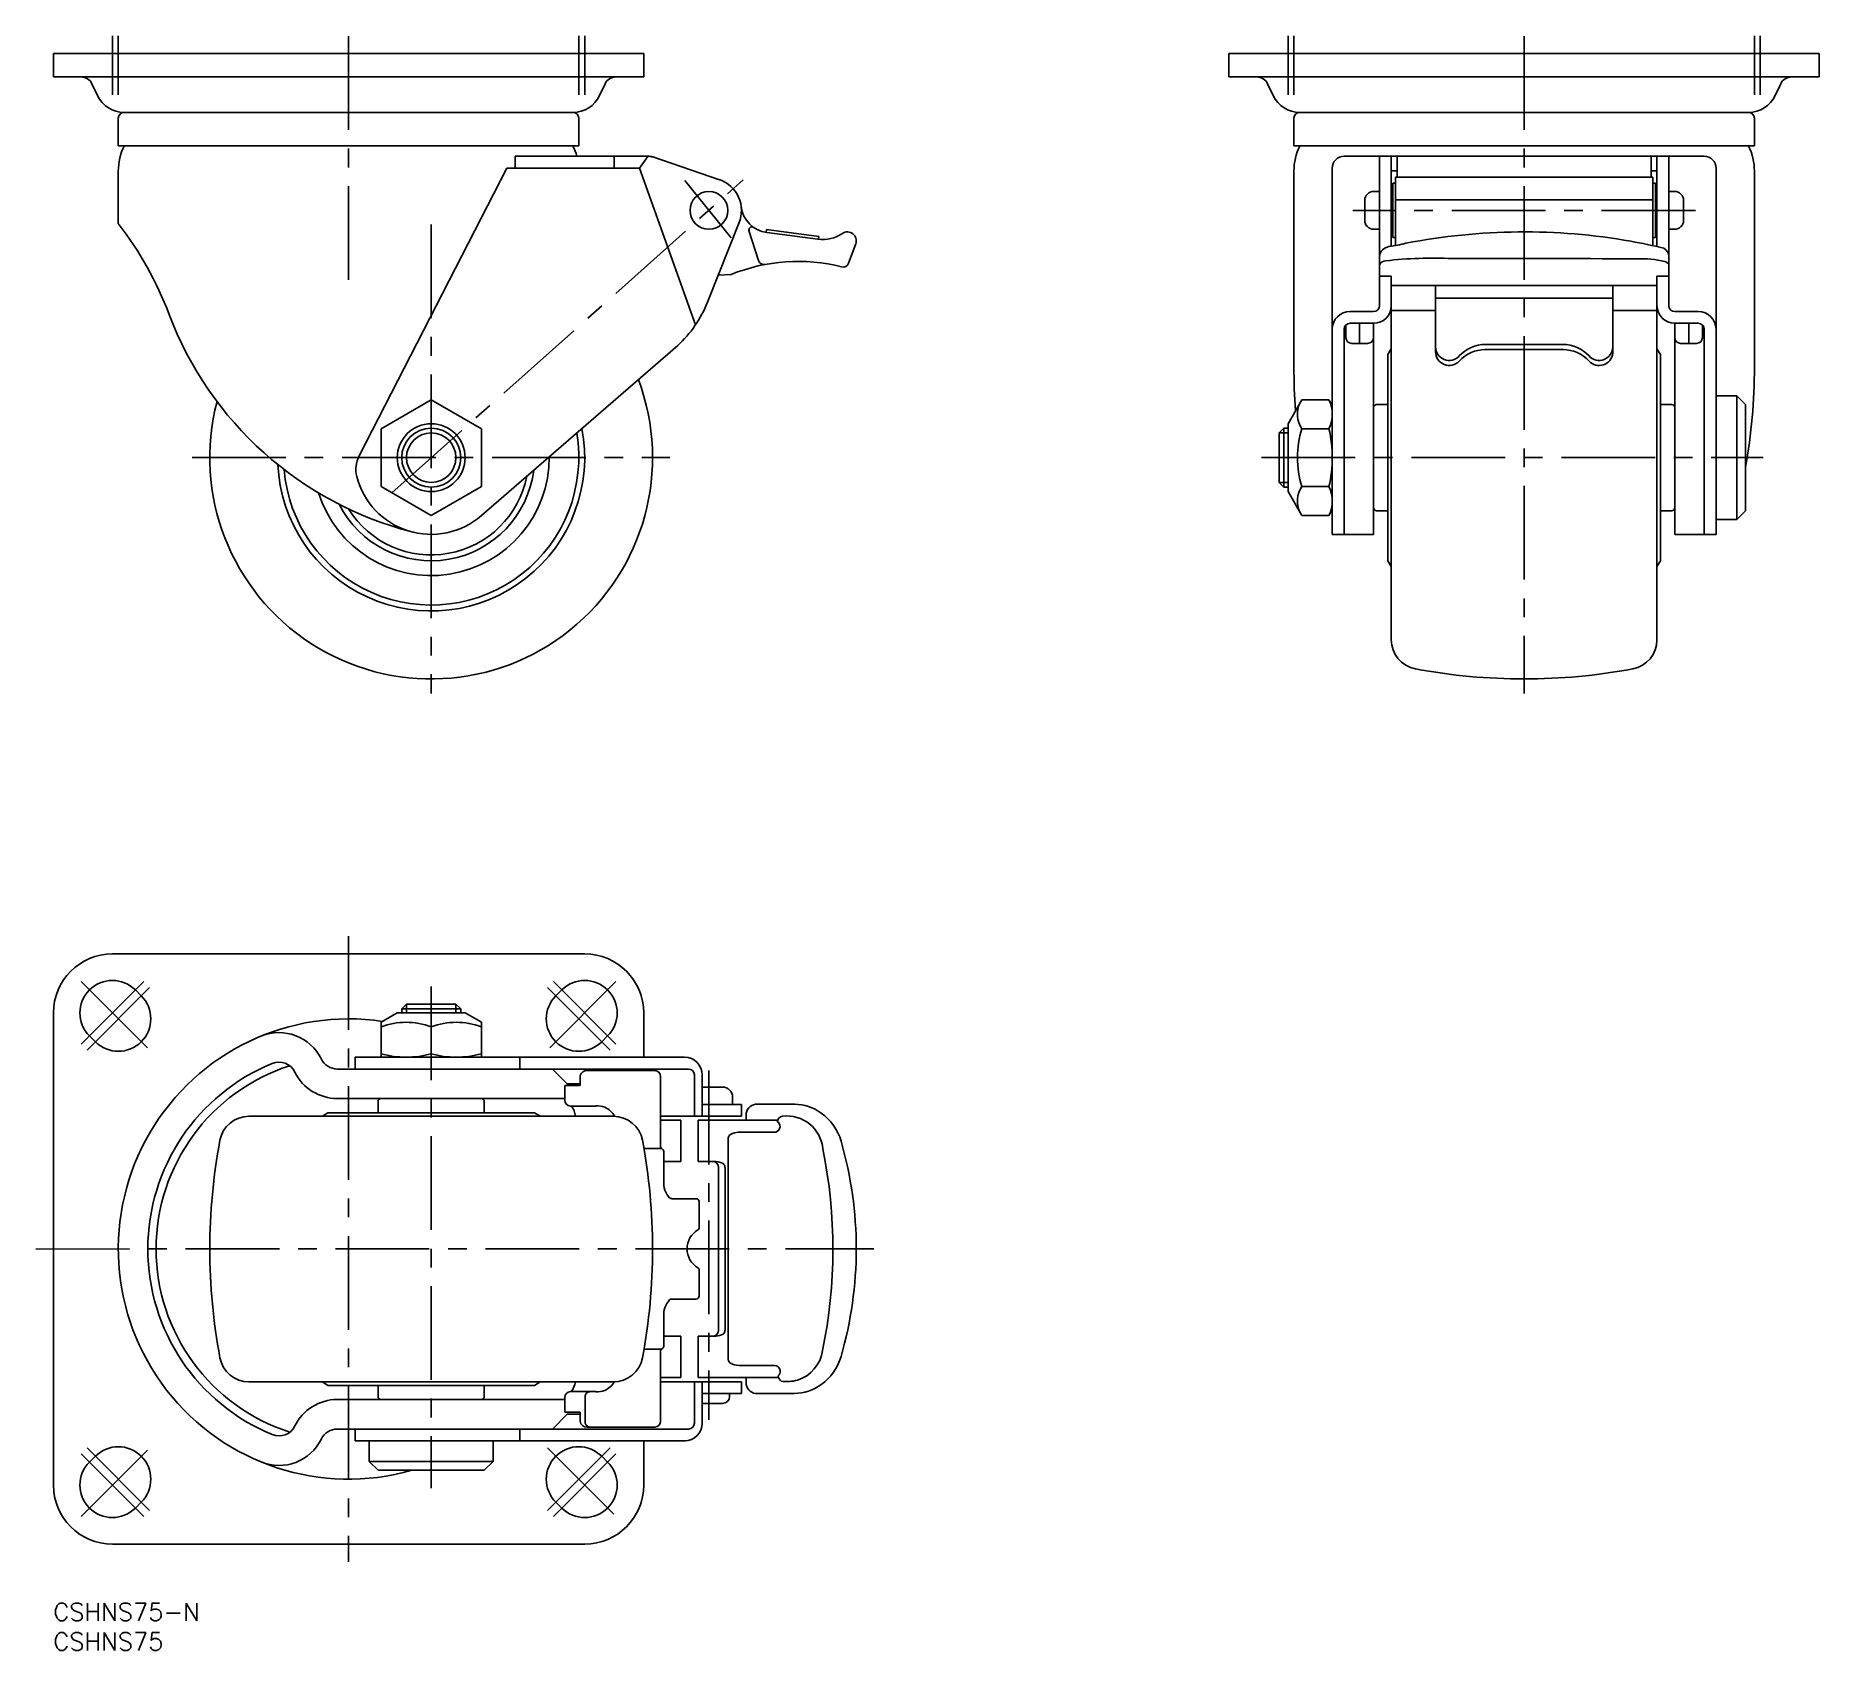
# Model space of a CAD drawing. Extents: x -3 to 299, y -8 to 266.
import ezdxf

# ---------------------------------------------------------------- set-up
doc = ezdxf.new("R2010")
doc.units = 0
doc.header["$LTSCALE"] = 0.5
doc.linetypes.add('CENTER', pattern=[50.8, 31.75, -6.35, 6.35, -6.35])
for name, color, linetype in [('MSM_CENTER', 1, 'CENTER'), ('MSM_CONTINUOUS', 7, 'CONTINUOUS'), ('MSM_NARROW', 5, 'CONTINUOUS'), ('MSM_PART_NUMBER', 7, 'CONTINUOUS')]:
    doc.layers.add(name, color=color, linetype=linetype)
doc.styles.get("Standard").update_dxf_attribs({"font": 'txt.shx', "height": 3, "bigfont": 'bigfont.shx'})

# ---------------------------------------------------------------- blocks, each defined once
blk = doc.blocks.new('*U27')
at = {"layer": 'MSM_PART_NUMBER'}
blk.add_text('CSHNS75-N', height=3, dxfattribs=at).set_placement((0, -3))
blk = doc.blocks.new('*U28')
at = {"layer": 'MSM_PART_NUMBER'}
blk.add_text('CSHNS75', height=3, dxfattribs=at).set_placement((0, -8))

msp = doc.modelspace()

# ---------------------------------------------------------------- linework, layer by layer
at = {"layer": 'MSM_CENTER'}
for p, q in [((10, 265.59), (10, 255.59)), ((11, 265.59), (11, 255.59)), ((50, 265.5), (50, 222.41)), ((89, 265.59), (89, 255.59)), ((90, 265.59), (90, 255.59)), ((209.14, 265.59), (209.14, 255.59)), ((210.14, 265.59), (210.14, 255.59)), ((249.14, 265.5), (249.14, 154.15)), ((288.14, 265.59), (288.14, 255.59)), ((289.14, 265.59), (289.14, 255.59)), ((57.31, 188.14), (116.83, 241.14)), ((114.79, 231.32), (106.98, 241.07)), ((278.14, 235.99), (220.14, 235.99)), ((64, 233.59), (64, 154.15)), ((23.5, 194.09), (104.4, 194.09)), ((204.64, 194.09), (289.64, 194.09)), ((50, 113), (50, 7)), ((15.3, 105.3), (4.7, 94.7)), ((4.7, 105.3), (16.3, 93.7)), ((16.3, 104.3), (5.7, 93.7)), ((64, 104.5), (64, 19.5)), ((95.3, 105.3), (83.7, 93.7)), ((83.7, 104.3), (94.3, 93.7)), ((84.7, 105.3), (95.3, 94.7)), ((111.05, 90.22), (111.05, 31.04)), ((-3, 60), (139, 60.03)), ((4.7, 14.7), (16.3, 26.3)), ((15.3, 14.7), (4.7, 25.3)), ((16.3, 15.7), (5.7, 26.3)), ((83.7, 15.7), (94.3, 26.3)), ((83.7, 26.3), (95.3, 14.7)), ((84.7, 14.7), (95.3, 25.3))]:
    msp.add_line(p, q, dxfattribs=at)
at = {"layer": 'MSM_CONTINUOUS'}
for p, q in [((0, 262.59), (0, 258.59)), ((0, 262.59), (100, 262.59)), ((100, 262.59), (100, 258.59)), ((199.14, 262.59), (199.14, 258.59)), ((199.14, 262.59), (299.14, 262.59)), ((299.14, 262.59), (299.14, 258.59)), ((100, 258.59), (0, 258.59)), ((6.54, 257.44), (7.48, 255.46)), ((93.46, 257.44), (92.52, 255.46)), ((299.14, 258.59), (199.14, 258.59)), ((205.68, 257.44), (206.62, 255.46)), ((292.6, 257.44), (291.66, 255.46)), ((11, 251.59), (11, 246.9)), ((12, 252.59), (88, 252.59)), ((89, 251.59), (89, 246.9)), ((210.14, 251.59), (210.14, 246.9)), ((211.14, 252.59), (287.14, 252.59)), ((288.14, 251.59), (288.14, 246.9)), ((89, 246.9), (11, 246.9)), ((100.9, 245.15), (78.2, 245.15)), ((78.2, 245.15), (78.2, 243.15)), ((95, 243.15), (95, 245.15)), ((100.72, 245.14), (99.31, 243.15)), ((101.56, 245.04), (112.83, 241.19)), ((288.14, 246.9), (210.14, 246.9)), ((279.64, 245.15), (218.64, 245.15)), ((224.64, 245.15), (224.64, 219.85)), ((226.64, 245.15), (226.64, 229.9)), ((227.64, 245.15), (227.64, 241.62)), ((270.64, 245.15), (270.64, 241.62)), ((271.64, 245.15), (271.64, 229.85)), ((273.64, 245.15), (273.64, 219.85)), ((11, 242.65), (11, 233.75)), ((76.81, 243.15), (51.8, 194.4)), ((76.81, 243.15), (99.31, 243.15)), ((99.31, 243.15), (108.76, 216.57)), ((210.14, 242.65), (210.14, 209.49)), ((216.64, 243.15), (216.64, 181.09)), ((226.64, 242.7), (227.64, 242.7)), ((271.64, 242.7), (270.64, 242.7)), ((281.64, 243.15), (281.64, 181.09)), ((288.14, 242.65), (288.14, 209.49)), ((224.64, 239.19), (223.64, 239.19)), ((227.34, 240.59), (226.89, 240.59)), ((226.89, 231.39), (226.89, 240.59)), ((270.94, 241.62), (227.34, 241.62)), ((227.34, 241.62), (227.34, 230.03)), ((270.94, 230.01), (270.94, 241.62)), ((271.39, 240.59), (270.94, 240.59)), ((271.39, 231.39), (271.39, 240.59)), ((273.64, 239.19), (274.64, 239.19)), ((222.14, 237.69), (222.14, 234.29)), ((227.34, 237.79), (270.94, 237.79)), ((276.14, 237.69), (276.14, 234.29)), ((116.16, 233.96), (110.79, 220.42)), ((120.79, 232.75), (120.72, 232.26)), ((120.79, 232.75), (129.65, 231.58)), ((224.64, 232.79), (223.64, 232.79)), ((273.64, 232.79), (274.64, 232.79)), ((119.46, 227.51), (117.83, 232.55)), ((120.83, 232.24), (129.51, 231.1)), ((129.65, 231.58), (129.59, 231.09)), ((135.91, 230.33), (134.71, 227.04)), ((227.34, 231.39), (226.89, 231.39)), ((271.39, 231.39), (270.94, 231.39)), ((114.79, 225.12), (112.61, 224.99)), ((226.64, 224.85), (224.64, 224.85)), ((226.64, 163.22), (226.64, 224.85)), ((271.64, 224.85), (273.64, 224.85)), ((271.64, 163.22), (271.64, 224.85)), ((226.64, 223.27), (271.64, 223.27)), ((234.14, 212.01), (234.14, 223.27)), ((234.14, 221.12), (264.14, 221.12)), ((264.14, 211.77), (264.14, 223.27)), ((219.64, 218.85), (223.64, 218.85)), ((226.64, 219.01), (234.14, 219.01)), ((264.14, 219.01), (271.64, 219.01)), ((278.64, 218.85), (274.64, 218.85)), ((218.64, 215.85), (218.64, 181.09)), ((218.94, 214.44), (218.94, 216.51)), ((219.64, 216.85), (223.64, 216.85)), ((221.24, 216.85), (221.24, 213.44)), ((223.63, 216.85), (223.63, 214.44)), ((223.64, 216.85), (223.64, 181.09)), ((278.64, 216.85), (274.64, 216.85)), ((274.64, 216.85), (274.64, 181.09)), ((277.04, 216.85), (277.04, 213.44)), ((279.34, 216.57), (279.34, 214.44)), ((279.64, 215.85), (279.64, 181.09)), ((105.75, 213.08), (72.51, 184.27)), ((219.94, 213.44), (222.63, 213.44)), ((226.64, 212.53), (226.04, 211.59)), ((226.04, 176.59), (226.04, 211.59)), ((255.72, 212.4), (242.56, 212.4)), ((255.7, 213.28), (242.58, 213.28)), ((271.64, 212.53), (272.24, 211.59)), ((272.24, 211.59), (272.24, 176.59)), ((278.34, 213.44), (275.65, 213.44)), ((64, 203.91), (55.5, 199)), ((64, 203.91), (72.5, 199)), ((211.49, 203.91), (209.14, 199.84)), ((216.06, 203.91), (211.49, 203.91)), ((216.64, 202.9), (216.06, 203.91)), ((224.14, 203.09), (226.04, 203.09)), ((274.14, 203.09), (272.24, 203.09)), ((285.14, 204.59), (281.64, 204.59)), ((285.14, 204.59), (285.14, 183.59)), ((285.14, 204.59), (286.64, 203.09)), ((286.64, 203.09), (286.64, 185.09)), ((209.14, 188.34), (209.14, 199.84)), ((55.5, 199), (55.5, 189.18)), ((72.5, 199), (72.5, 189.18)), ((207.64, 198.28), (208.45, 199.09)), ((207.64, 198.28), (207.64, 189.9)), ((208.45, 199.09), (208.45, 189.09)), ((208.45, 199.09), (209.14, 199.09)), ((216.06, 199), (211.49, 199)), ((64, 184.28), (55.5, 189.18)), ((64, 184.28), (72.5, 189.18)), ((207.64, 189.9), (208.45, 189.09)), ((208.45, 189.09), (209.14, 189.09)), ((211.49, 184.28), (209.14, 188.34)), ((216.06, 189.18), (211.49, 189.18)), ((216.64, 185.28), (216.06, 184.28)), ((224.14, 185.09), (226.04, 185.09)), ((274.14, 185.09), (272.24, 185.09)), ((286.64, 185.09), (285.14, 183.59)), ((216.06, 184.28), (211.49, 184.28)), ((285.14, 183.59), (281.64, 183.59)), ((216.64, 181.09), (223.64, 181.09)), ((274.64, 181.09), (281.64, 181.09)), ((226.64, 175.65), (226.04, 176.59)), ((271.64, 175.65), (272.24, 176.59)), ((90, 110), (10, 110)), ((14.89, 102.89), (13.89, 103.89)), ((85.11, 102.89), (86.11, 103.89)), ((0, 100), (0, 20)), ((55.5, 98.41), (58.25, 100)), ((58.25, 100), (69.75, 100)), ((59.81, 101.5), (59, 100.69)), ((69, 100.69), (59, 100.69)), ((59, 100.69), (59, 100)), ((68.19, 101.5), (59.81, 101.5)), ((68.19, 101.5), (69, 100.69)), ((69, 100.69), (69, 100)), ((72.5, 98.41), (69.75, 100)), ((100, 92.5), (100, 100)), ((55.5, 92.5), (55.5, 98.41)), ((64, 97.65), (64, 93.08)), ((72.5, 92.5), (72.5, 98.41)), ((6.11, 96.11), (7.11, 95.11)), ((93.89, 96.11), (92.89, 95.11)), ((51.1, 92.5), (106.91, 92.5)), ((51.1, 92.5), (51.1, 90.5)), ((79, 92.5), (79, 90.5)), ((48.09, 90.5), (107.59, 90.5)), ((87.02, 88), (84.52, 90.5)), ((86.61, 87.73), (86.61, 85.23)), ((89.23, 87.73), (86.61, 87.73)), ((89.23, 88), (87.02, 88)), ((89.23, 89.23), (89.23, 87.73)), ((90.01, 90.17), (90.42, 90.23)), ((90.42, 90.23), (101.86, 90.23)), ((102.86, 77.21), (102.86, 89.23)), ((108.59, 89.5), (108.59, 82.5)), ((109.91, 89.5), (109.91, 82.5)), ((48.09, 85.5), (86.61, 85.5)), ((55, 85), (55, 83.1)), ((73, 85), (73, 83.1)), ((113.35, 87.43), (109.91, 87.43)), ((115.05, 84.5), (115.05, 85.73)), ((33.13, 82.5), (94.87, 82.5)), ((45.56, 82.5), (46.5, 83.1)), ((46.5, 83.1), (81.5, 83.1)), ((82.44, 82.5), (81.5, 83.1)), ((91.89, 84.23), (87.61, 84.23)), ((102.86, 82.5), (116.55, 82.5)), ((106.3, 81.83), (102.86, 81.83)), ((106.3, 74.83), (106.3, 81.83)), ((109.25, 81.83), (109.25, 74.83)), ((122.68, 81.83), (109.25, 81.83)), ((116.55, 84.5), (109.91, 84.5)), ((116.55, 82.5), (116.55, 84.5)), ((117.36, 81.83), (117.36, 83.03)), ((119.26, 84.53), (125.58, 84.53)), ((114.32, 78.78), (114.32, 41.28)), ((122.07, 79.78), (116.38, 79.78)), ((122.77, 81.53), (122.63, 81.53)), ((100.04, 77.03), (103, 77.03)), ((102.86, 77.21), (102.87, 77.18)), ((103.39, 71.53), (103.39, 76.53)), ((103.39, 74.83), (106.3, 74.83)), ((109.25, 74.83), (112.24, 74.83)), ((112.68, 73.83), (112.68, 46.23)), ((113.77, 46.23), (113.77, 73.83)), ((104.78, 68.53), (108.89, 68.53)), ((109.39, 63.66), (109.39, 68.03)), ((109.39, 52.03), (109.39, 56.4)), ((108.89, 51.53), (104.78, 51.53)), ((103.39, 43.53), (103.39, 48.53)), ((103, 43.03), (100.05, 43.03)), ((102.86, 30.83), (102.86, 42.86)), ((103.39, 45.23), (106.3, 45.23)), ((106.3, 38.23), (106.3, 45.23)), ((109.25, 45.23), (109.25, 38.23)), ((109.25, 45.23), (112.24, 45.23)), ((116.14, 40.28), (122.14, 40.28)), ((33.13, 37.5), (94.87, 37.5)), ((45.56, 37.5), (46.5, 36.9)), ((81.5, 36.9), (46.5, 36.9)), ((55, 35), (55, 36.9)), ((73, 35), (73, 36.9)), ((82.44, 37.5), (81.5, 36.9)), ((102.86, 38.23), (106.3, 38.23)), ((102.86, 37.5), (116.55, 37.5)), ((108.59, 30.5), (108.59, 37.5)), ((109.25, 38.23), (122.81, 38.23)), ((109.91, 30.5), (109.91, 37.5)), ((116.55, 37.5), (116.55, 35.5)), ((117.36, 38.23), (117.36, 37.03)), ((48.09, 34.5), (86.61, 34.5)), ((86.61, 34.83), (86.61, 32.33)), ((87.61, 35.83), (91.89, 35.83)), ((90.06, 30.83), (90.06, 34.83)), ((116.55, 35.5), (109.91, 35.5)), ((113.35, 33.83), (109.91, 33.83)), ((114.55, 35.03), (114.55, 35.5)), ((119.26, 35.53), (125.5, 35.53)), ((87.02, 32), (84.52, 29.5)), ((89.23, 32.33), (86.61, 32.33)), ((89.23, 32), (87.02, 32)), ((89.23, 32.33), (89.23, 30.83)), ((48.09, 29.5), (107.59, 29.5)), ((51.1, 27.5), (51.1, 29.5)), ((51.1, 27.5), (107.08, 27.5)), ((53.5, 24), (53.5, 27.5)), ((74.5, 24), (74.5, 27.5)), ((79, 29.5), (79, 27.5)), ((101.86, 29.83), (90.42, 29.83)), ((100, 20), (100, 27.5)), ((6.11, 23.89), (7.11, 24.89)), ((93.89, 23.89), (92.89, 24.89)), ((74.5, 24), (53.5, 24)), ((55, 22.5), (53.5, 24)), ((73, 22.5), (55, 22.5)), ((74.5, 24), (73, 22.5)), ((14.89, 17.11), (13.89, 16.11)), ((85.11, 17.11), (86.11, 16.11)), ((10, 10), (90, 10))]:
    msp.add_line(p, q, dxfattribs=at)
for centre, radius in [((111.05, 235.99), 3.2), ((64, 194.09), 5.75), ((64, 194.09), 5)]:
    msp.add_circle(centre, radius, dxfattribs=at)
for centre, radius, start, end in [((4.73, 256.59), 2, 25.2527, 90), ((95.27, 256.59), 2, 90, 154.7473), ((203.87, 256.59), 2, 25.2527, 90), ((294.41, 256.59), 2, 90, 154.7473), ((12, 257.59), 5, 205.2527, 270), ((88, 257.59), 5, 270, 334.7473), ((211.14, 257.59), 5, 205.2527, 270), ((287.14, 257.59), 5, 270, 334.7473), ((12, 251.59), 1, 90, 180), ((88, 251.59), 1, 0, 90), ((211.14, 251.59), 1, 90, 180), ((287.14, 251.59), 1, 0, 90), ((20.5, 242.65), 9.5, 153.4746, 180), ((79.5, 242.65), 9.5, 15.2575, 26.5254), ((100.9, 243.15), 2, 70.7739, 90), ((219.64, 242.65), 9.5, 153.4746, 180), ((218.64, 243.15), 2, 90, 180), ((279.64, 243.15), 2, 0, 90), ((278.64, 242.65), 9.5, 0, 26.5254), ((111.05, 235.99), 5.5, 337.0407, 71.109), ((223.64, 237.69), 1.5, 90, 180), ((274.64, 237.69), 1.5, 0, 90), ((121.48, 237.2), 5, 186.6175, 262.5006), ((-36.51, 197.11), 60, 20.7434, 37.6468), ((118.31, 232.7), 0.5, 54.8177, 197.8754), ((223.64, 234.29), 1.5, 180, 270), ((274.64, 234.29), 1.5, 270, 0), ((130.29, 237.05), 6, 262.5, 304.145), ((134.5, 230.84), 1.5, 340.0184, 124.145), ((226.46, 228.03), 1.83, 97.2788, 175.482), ((221.21, 262.9), 33.44, 278.632, 283.6647), ((249.09, 128.13), 104.21, 79.9971, 101.0507), ((254.31, 155.85), 76, 75.9286, 80.2413), ((126.11, 197.34), 30, 75.6842, 112.1737), ((120.41, 227.81), 1, 197.8754, 280.5875), ((133.77, 227.38), 1, 255.6842, 340.0184), ((225.78, 226.14), 1.31, 94.7451, 150.4832), ((233.75, 156.9), 71, 87.3795, 96.5374), ((245.57, -3755), 3982.84, 89.67409, 90.12336), ((268.97, 209.78), 18.01, 77.1526, 92.3578), ((272.05, 228.17), 1.58, 0.023, 62.4218), ((272.45, 225.83), 1.6, 41.9662, 70.8777), ((75.71, 239.61), 60, 200.7434, 255.5682), ((92.2, 227.79), 20, 312.5639, 338.3796), ((219.64, 215.85), 3, 90, 180), ((223.64, 219.85), 1, 270, 0), ((223.64, 219.85), 3, 270, 359.0105), ((274.64, 219.85), 3, 180, 270), ((274.64, 219.85), 1, 180, 270), ((278.64, 215.85), 3, 0, 90), ((219.64, 215.85), 1, 90, 180), ((278.64, 215.85), 1, 0, 90), ((219.94, 214.44), 1, 180, 270), ((222.63, 214.44), 1, 270, 0), ((236.44, 212.87), 2.3, 180, 317.6652), ((236.44, 212.01), 2.3, 180, 317.5239), ((242.58, 207.28), 6, 90, 137.6652), ((242.56, 206.4), 6, 90, 137.5239), ((255.7, 207.28), 6, 42.3348, 90), ((255.72, 206.4), 6, 42.4761, 90), ((261.84, 212.87), 2.3, 222.3348, 0), ((261.84, 212.02), 2.31, 222.6375, 353.9005), ((275.65, 214.44), 1, 180, 270), ((278.34, 214.44), 1, 270, 0), ((305.06, 209.23), 94.92, 179.8416, 184.3425), ((193.22, 209.23), 94.92, 349.7902, 0.1584), ((64, 194.09), 37.5, 165.3203, 20.634), ((215.07, 201.45), 4.34, 154.3842, 214.3842), ((211.16, 201.45), 5.48, 333.3771, 26.6229), ((224.14, 202.59), 0.5, 90, 180), ((274.14, 202.59), 0.5, 0, 90), ((64, 194.11), 26, 182.5791, 10.9175), ((64, 194.11), 25, 184.5918, 9.5853), ((226.97, 194.09), 16.24, 162.412, 197.588), ((195.61, 194.09), 21.03, 346.5065, 13.4935), ((64, 194.11), 20, 197.3798, 0.3759), ((56.25, 192.12), 5, 152.8384, 194.248), ((64, 194.11), 17.5, 206.824, 352.9422), ((64, 194.11), 16.5, 211.7308, 348.9298), ((64, 194.09), 13, 194.248, 310.9175), ((215.07, 186.73), 4.34, 145.6158, 205.6158), ((211.16, 186.73), 5.48, 333.3771, 26.6229), ((224.14, 185.59), 0.5, 180, 270), ((274.14, 185.59), 0.5, 270, 0), ((231.64, 163.22), 5, 180, 259.3849), ((266.64, 163.22), 5, 280.6151, 0), ((249.14, 256.59), 100, 259.3849, 280.6151), ((10, 100), 10, 90, 180), ((90, 100), 10, 0, 90), ((10, 100), 5.5, 45, 225), ((11, 99), 5.5, 225, 45), ((89, 99), 5.5, 135, 315), ((90, 100), 5.5, 315, 135), ((50, 60), 39, 81.4865, 285.9424), ((59.75, 86.14), 12.28, 69.7438, 110.2562), ((68.25, 86.14), 12.28, 69.7438, 110.2562), ((38.21, 88.67), 8, 26.0425, 112.3531), ((50, 60), 34, 112.3531, 247.6469), ((50, 60.01), 32.6, 107.8009, 252.2351), ((38.21, 88.67), 3, 26.0425, 112.3531), ((48.09, 93.5), 3, 206.0425, 270), ((59.75, 108.35), 15.85, 254.4429, 285.5571), ((68.25, 108.35), 15.85, 254.4429, 285.5571), ((106.91, 89.5), 3, 0, 90), ((48.09, 93.5), 8, 206.0425, 270), ((90.28, 89.15), 1.05, 104.6752, 175.8509), ((101.86, 89.23), 1, 0, 90), ((107.59, 89.5), 1, 0, 90), ((55.5, 85), 0.5, 90, 180), ((72.5, 85), 0.5, 0, 90), ((87.61, 85.23), 1, 180, 270), ((113.35, 85.73), 1.7, 0, 90), ((33.13, 77.5), 5, 90, 169.3849), ((84.67, 81.89), 3.84, 9.1934, 37.6139), ((92.09, 80.16), 4.08, 71.1857, 92.8832), ((91.75, 80.54), 3.85, 30.4771, 64.457), ((94.87, 77.5), 5, 10.6151, 90), ((119.13, 82.75), 1.79, 85.8656, 170.8589), ((123.67, 81.46), 1.05, 97.5732, 176.3417), ((124.22, 76.38), 6.16, 5.2764, 96.4049), ((125.5, 76.8), 7.73, 53.8419, 89.3775), ((125.12, 75.98), 8.62, 15.4825, 55.0113), ((115.06, 78.76), 0.736, 127.2125, 178.5061), ((116.1, 77.1), 2.69, 83.9123, 123.5648), ((122.1, 80.78), 1, 267.8631, 48.2754), ((126.5, 60), 100, 169.3849, 190.6151), ((1.5, 60), 100, 349.3849, 10.6151), ((103.17, 77.31), 0.326, 203.7438, 251.0651), ((102.89, 76.53), 0.506, 0.2002, 69.4879), ((46.49, 60.03), 85.55, 348.38, 11.405), ((70.07, 60.03), 65.93, 343.9263, 16.0687), ((111.68, 73.83), 1, 0, 90), ((112.14, 72.3), 2.53, 59.1877, 87.6571), ((112.91, 73.79), 0.856, 2.3716, 52.649), ((107.15, 71.23), 3.77, 175.5026, 222.5969), ((104.81, 69.22), 0.688, 230.9326, 267.6135), ((108.89, 68.03), 0.5, 0, 90), ((108.89, 63.66), 0.5, 303.5672, 0), ((111.11, 60.03), 3.76, 121.2203, 238.7796), ((108.89, 56.4), 0.5, 0, 56.4328), ((107.17, 48.82), 3.79, 137.7028, 184.4376), ((104.83, 50.78), 0.748, 93.8386, 128.2871), ((108.89, 52.03), 0.5, 270, 0), ((111.68, 46.23), 1, 270, 0), ((112.11, 47.85), 2.62, 272.874, 300.2813), ((112.91, 46.26), 0.856, 307.3511, 357.6282), ((103.18, 42.74), 0.338, 110.388, 159.8994), ((102.89, 43.53), 0.5, 289.7143, 0), ((124.27, 43.6), 6.07, 286.8992, 352.3987), ((33.13, 42.5), 5, 190.6151, 270), ((94.87, 42.5), 5, 270, 349.3849), ((115.33, 41.44), 1.02, 188.8449, 224.0944), ((116, 42.68), 2.4, 234.3241, 273.4872), ((122.1, 39.28), 1, 92.1377, 92.1384), ((122.1, 39.28), 1, 7.2645, 87.8623), ((122.1, 39.24), 1.01, 311.6561, 9.1226), ((125.13, 44.07), 8.6, 304.976, 344.5691), ((84.62, 38.18), 3.88, 322.7473, 349.9242), ((91.75, 39.51), 3.85, 295.543, 328.4749), ((119.13, 37.31), 1.79, 189.1411, 274.1343), ((123.78, 38.52), 1.01, 181.7022, 241.8724), ((124.32, 43.53), 5.99, 260.1997, 286.6006), ((125.4, 43.56), 8.03, 270.6711, 305.4542), ((48.09, 26.5), 8, 90, 153.9575), ((55.5, 35), 0.5, 180, 270), ((72.5, 35), 0.5, 270, 0), ((87.61, 34.83), 1, 90, 180), ((90.98, 34.91), 0.923, 96.2436, 185.1111), ((92.09, 39.88), 4.06, 267.0698, 288.8614), ((113.35, 35.03), 1.2, 270, 0), ((90.33, 30.93), 1.11, 185.4334, 274.7843), ((90.98, 30.75), 0.923, 174.8889, 263.7564), ((101.86, 30.83), 1, 270, 0), ((106.91, 30.5), 3, 270, 0), ((107.59, 30.5), 1, 270, 0), ((38.21, 31.33), 8, 247.6469, 333.9575), ((38.21, 31.33), 3, 247.6469, 333.9575), ((48.09, 26.5), 3, 90, 153.9575), ((11, 21), 5.5, 315, 135), ((89, 21), 5.5, 45, 225), ((10, 20), 5.5, 135, 315), ((90, 20), 5.5, 225, 45), ((10, 20), 10, 180, 270), ((90, 20), 10, 270, 0)]:
    msp.add_arc(centre, radius, start, end, dxfattribs=at)
at = {"layer": 'MSM_NARROW'}
for p, q in [((209.14, 198.28), (207.64, 198.28)), ((209.14, 189.9), (207.64, 189.9)), ((59.81, 101.5), (59.81, 100)), ((68.19, 101.5), (68.19, 100))]:
    msp.add_line(p, q, dxfattribs=at)
msp.add_circle((64, 194.09), 4.19, dxfattribs=at)

# ---------------------------------------------------------------- block references
at = {"layer": 'MSM_CONTINUOUS'}
for name in ['*U27', '*U28']:
    msp.add_blockref(name, (0, 0), dxfattribs=at)

doc.saveas('drawing.dxf')
